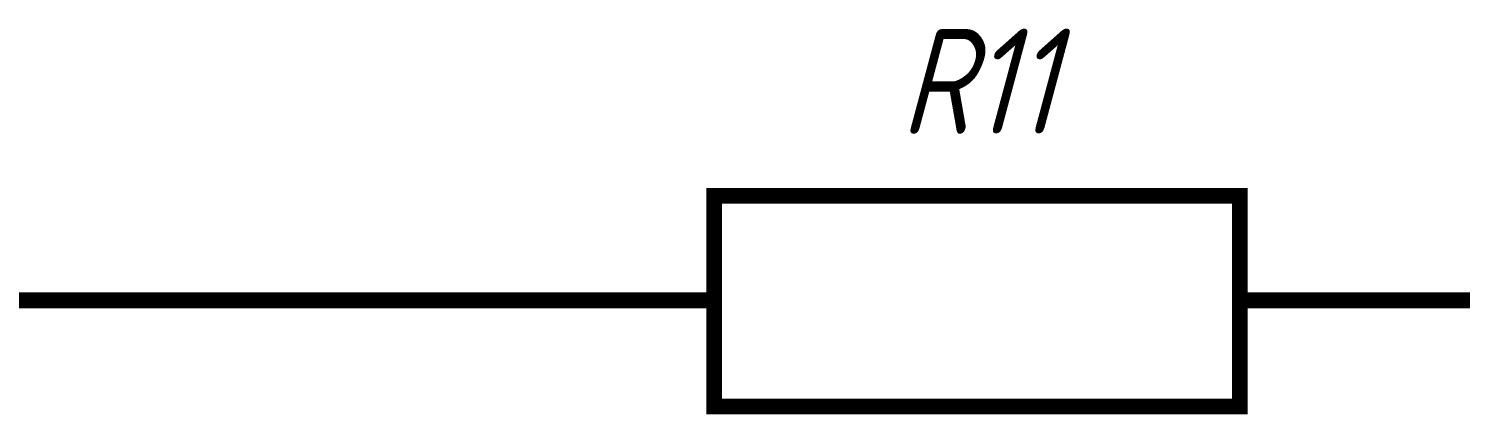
# Model space of a CAD drawing. Extents: x 260 to 1101, y 70 to 664.
# Drawn here: x 930.94 to 958.17, y 479.63 to 486.97 of the extents above; entities that cross this region are included whole.
import ezdxf

# ---------------------------------------------------------------- set-up
doc = ezdxf.new("R2010")
doc.units = 0
doc.header["$MEASUREMENT"] = 0
doc.layers.add('Sheet', color=255, linetype='CONTINUOUS')
doc.styles.add('GOST type A0', font='', dxfattribs={"oblique": 15, "height": 3.5})
doc.styles.get('GOST type A0').set_extended_font_data('GOST type A')

msp = doc.modelspace()

# ---------------------------------------------------------------- linework, layer by layer
at = {"layer": 'Sheet', "const_width": 0.3}
msp.add_lwpolyline([(943.975, 483.785), (953.975, 483.785), (953.975, 479.778), (943.975, 479.778), (943.975, 483.785)], close=True, dxfattribs=at)
for points in [[(906.49, 481.797), (906.49, 481.797), (941.49, 481.797)], [(943.975, 481.797), (941.49, 481.797)], [(953.975, 481.797), (956.491, 481.797)], [(956.491, 481.797), (961.491, 481.797), (976.46, 481.797), (976.46, 481.797)]]:
    msp.add_lwpolyline(points, dxfattribs=at)

# ---------------------------------------------------------------- texts
at = {"layer": 'Sheet', "style": 'GOST type A0', "oblique": 15}
msp.add_text('R11', height=2, dxfattribs=at).set_placement((947.515, 484.966))

doc.saveas('drawing.dxf')
